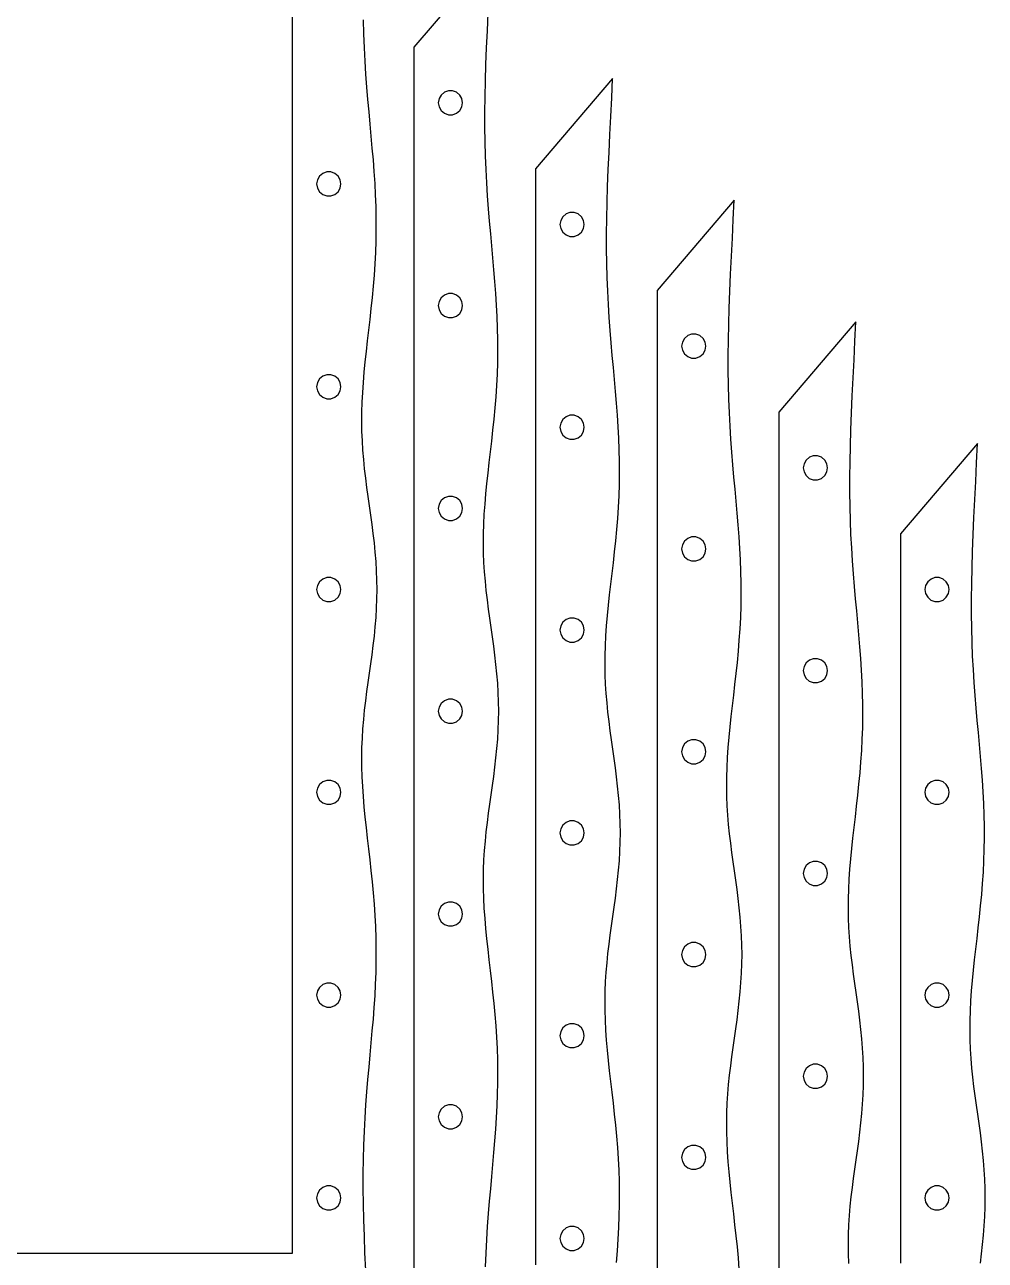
# Model space of a CAD drawing. Header units: metres. Extents: x 28 to 1492, y 12 to 1398.
# Drawn here: x 1255 to 1491.9, y 184.6 to 489.2 of the extents above; entities that cross this region are included whole.
import ezdxf

# ---------------------------------------------------------------- set-up
doc = ezdxf.new("R2010")
doc.units = ezdxf.units.M

msp = doc.modelspace()

# ---------------------------------------------------------------- linework, layer by layer
for points in [[(1370, 505.99), (1351, 483.69), (1351, 479.73), (1351, 475.85), (1350.99, 472.06), (1350.99, 468.36), (1351, 464.74), (1350.99, 461.2), (1350.99, 457.74), (1351, 454.34), (1351, 451.01), (1350.99, 447.75), (1350.99, 444.55), (1351, 441.4), (1351, 438.32), (1350.99, 435.29), (1351, 432.31), (1351, 429.38), (1350.99, 426.49), (1351, 423.66), (1351, 420.86), (1350.99, 418.11), (1350.99, 415.4), (1351, 412.73), (1351, 410.09), (1351, 407.49), (1350.99, 404.93), (1351, 402.39), (1351, 399.89), (1350.99, 397.42), (1351, 394.98), (1351, 392.56), (1350.99, 390.17), (1351, 387.8), (1351, 385.46), (1351, 383.14), (1351, 380.84), (1351, 378.57), (1350.99, 376.31), (1351, 374.07), (1350.99, 371.85), (1351, 369.65), (1351, 367.47), (1351, 365.3), (1350.99, 363.14), (1351, 361), (1351, 358.87), (1350.99, 356.76), (1350.99, 354.65), (1351, 352.56), (1351, 350.47), (1351, 348.4), (1351, 346.33), (1351, 344.28), (1351, 342.23), (1351, 340.19), (1351, 338.15), (1351, 336.12), (1351, 334.09), (1351, 332.07), (1351, 330.05), (1351, 328.04), (1351, 326.02), (1351, 324.01), (1351, 322), (1351, 320), (1351, 318), (1351, 315.99), (1351, 313.98), (1351, 311.96), (1351, 309.95), (1351, 307.93), (1351, 305.91), (1351, 303.88), (1351, 301.85), (1351, 299.81), (1351, 297.77), (1351, 295.72), (1351, 293.67), (1351, 291.6), (1350.99, 289.53), (1351, 287.44), (1351, 285.35), (1351, 283.24), (1350.99, 281.13), (1351, 279), (1351, 276.86), (1351, 274.7), (1351, 272.53), (1351, 270.35), (1351, 268.15), (1351, 265.93), (1351, 263.69), (1351, 261.43), (1351, 259.16), (1351, 256.86), (1351, 254.54), (1351, 252.2), (1351, 249.83), (1351, 247.44), (1351, 245.02), (1351, 242.58), (1351, 240.11), (1351, 237.61), (1351, 235.07), (1351, 232.51), (1351, 229.91), (1351, 227.27), (1351, 224.6), (1351, 221.89), (1351, 219.14), (1351, 216.34), (1351, 213.51), (1351, 210.62), (1351, 207.69), (1351, 204.71), (1351, 201.68), (1351, 198.6), (1351, 195.45), (1351, 192.25), (1351, 188.99), (1351, 185.66), (1351, 182.26)], [(1320.99, 491.2), (1320.99, 487.74), (1321, 484.34), (1321, 481.01), (1320.99, 477.75), (1320.99, 474.55), (1321, 471.4), (1321, 468.32), (1320.99, 465.29), (1321, 462.31), (1321, 459.38), (1320.99, 456.49), (1321, 453.66), (1321, 450.86), (1320.99, 448.11), (1320.99, 445.4), (1321, 442.73), (1321, 440.09), (1321, 437.49), (1320.99, 434.93), (1321, 432.39), (1321, 429.89), (1320.99, 427.42), (1321, 424.98), (1321, 422.56), (1320.99, 420.17), (1321, 417.8), (1321, 415.46), (1321, 413.14), (1321, 410.84), (1321, 408.57), (1320.99, 406.31), (1321, 404.07), (1320.99, 401.85), (1321, 399.65), (1321, 397.47), (1321, 395.3), (1320.99, 393.14), (1321, 391), (1321, 388.87), (1320.99, 386.76), (1320.99, 384.65), (1321, 382.56), (1321, 380.47), (1321, 378.4), (1321, 376.33), (1321, 374.28), (1321, 372.23), (1321, 370.19), (1321, 368.15), (1321, 366.12), (1321, 364.09), (1321, 362.07), (1321, 360.05), (1321, 358.04), (1321, 356.02), (1321, 354.01), (1321, 352), (1321, 350), (1321, 348), (1321, 345.99), (1321, 343.98), (1321, 341.96), (1321, 339.95), (1321, 337.93), (1321, 335.91), (1321, 333.88), (1321, 331.85), (1321, 329.81), (1321, 327.77), (1321, 325.72), (1321, 323.67), (1321, 321.6), (1320.99, 319.53), (1321, 317.44), (1321, 315.35), (1321, 313.24), (1320.99, 311.13), (1321, 309), (1321, 306.86), (1321, 304.7), (1321, 302.53), (1321, 300.35), (1321, 298.15), (1321, 295.93), (1321, 293.69), (1321, 291.43), (1321, 289.16), (1321, 286.86), (1321, 284.54), (1321, 282.2), (1321, 279.83), (1321, 277.44), (1321, 275.02), (1321, 272.58), (1321, 270.11), (1321, 267.61), (1321, 265.07), (1321, 262.51), (1321, 259.91), (1321, 257.27), (1321, 254.6), (1321, 251.89), (1321, 249.14), (1321, 246.34), (1321, 243.51), (1321, 240.62), (1321, 237.69), (1321, 234.71), (1321, 231.68), (1321, 228.6), (1321, 225.45), (1321, 222.25), (1321, 218.99), (1321, 215.66), (1321, 212.26), (1321, 208.8), (1321, 205.26), (1321, 201.64), (1320.99, 197.94), (1321, 194.15), (1321, 190.27), (1320.99, 186.31), (1316.85, 186.31), (1312.8, 186.31), (1308.85, 186.31), (1304.98, 186.31), (1301.2, 186.31), (1297.5, 186.31), (1293.88, 186.31), (1290.33, 186.31), (1286.85, 186.31), (1283.44, 186.3), (1280.1, 186.31), (1276.82, 186.31), (1273.59, 186.31), (1270.43, 186.31), (1267.31, 186.3), (1264.25, 186.31), (1261.24, 186.31), (1258.28, 186.31), (1255.36, 186.31), (1252.49, 186.31)], [(1368.65, 183.04), (1368.78, 186.42), (1368.95, 189.73), (1369.16, 192.96), (1369.39, 196.12), (1369.65, 199.22), (1369.92, 202.27), (1370.19, 205.28), (1370.47, 208.24), (1370.73, 211.18), (1370.98, 214.09), (1371.2, 216.98), (1371.39, 219.86), (1371.54, 222.72), (1371.64, 225.57), (1371.7, 228.41), (1371.7, 231.24), (1371.66, 234.06), (1371.57, 236.88), (1371.42, 239.67), (1371.24, 242.46), (1371.01, 245.22), (1370.75, 247.97), (1370.47, 250.69), (1370.17, 253.39), (1369.86, 256.06), (1369.56, 258.7), (1369.26, 261.31), (1368.98, 263.88), (1368.74, 266.42), (1368.52, 268.93), (1368.35, 271.4), (1368.23, 273.85), (1368.16, 276.26), (1368.14, 278.64), (1368.18, 281), (1368.27, 283.34), (1368.42, 285.66), (1368.61, 287.97), (1368.84, 290.26), (1369.11, 292.54), (1369.4, 294.82), (1369.72, 297.1), (1370.04, 299.37), (1370.36, 301.65), (1370.68, 303.93), (1370.97, 306.21), (1371.23, 308.5), (1371.46, 310.8), (1371.65, 313.09), (1371.78, 315.4), (1371.87, 317.7), (1371.9, 320), (1371.87, 322.3), (1371.78, 324.6), (1371.65, 326.91), (1371.46, 329.2), (1371.23, 331.5), (1370.97, 333.79), (1370.68, 336.07), (1370.36, 338.35), (1370.04, 340.63), (1369.72, 342.9), (1369.4, 345.18), (1369.11, 347.46), (1368.84, 349.74), (1368.61, 352.03), (1368.42, 354.34), (1368.27, 356.66), (1368.18, 359), (1368.14, 361.36), (1368.16, 363.74), (1368.23, 366.15), (1368.35, 368.6), (1368.52, 371.07), (1368.74, 373.58), (1368.98, 376.12), (1369.26, 378.69), (1369.56, 381.3), (1369.86, 383.94), (1370.17, 386.61), (1370.47, 389.31), (1370.75, 392.03), (1371.01, 394.78), (1371.24, 397.54), (1371.42, 400.33), (1371.57, 403.12), (1371.66, 405.94), (1371.7, 408.76), (1371.7, 411.59), (1371.64, 414.43), (1371.54, 417.28), (1371.39, 420.14), (1371.2, 423.02), (1370.98, 425.91), (1370.73, 428.82), (1370.47, 431.76), (1370.19, 434.72), (1369.92, 437.73), (1369.65, 440.78), (1369.39, 443.88), (1369.16, 447.04), (1368.95, 450.27), (1368.78, 453.58), (1368.65, 456.96), (1368.56, 460.44), (1368.51, 464.02), (1368.51, 467.7), (1368.55, 471.48), (1368.64, 475.38), (1368.76, 479.4), (1368.92, 483.53), (1369.1, 487.78), (1369.31, 492.16)], [(1339.1, 182.22), (1338.92, 186.47), (1338.76, 190.6), (1338.64, 194.62), (1338.55, 198.52), (1338.51, 202.3), (1338.51, 205.98), (1338.56, 209.56), (1338.65, 213.04), (1338.78, 216.42), (1338.95, 219.73), (1339.16, 222.96), (1339.39, 226.12), (1339.65, 229.22), (1339.92, 232.27), (1340.19, 235.28), (1340.47, 238.24), (1340.73, 241.18), (1340.98, 244.09), (1341.2, 246.98), (1341.39, 249.86), (1341.54, 252.72), (1341.64, 255.57), (1341.7, 258.41), (1341.7, 261.24), (1341.66, 264.06), (1341.57, 266.88), (1341.42, 269.67), (1341.24, 272.46), (1341.01, 275.22), (1340.75, 277.97), (1340.47, 280.69), (1340.17, 283.39), (1339.86, 286.06), (1339.56, 288.7), (1339.26, 291.31), (1338.98, 293.88), (1338.74, 296.42), (1338.52, 298.93), (1338.35, 301.4), (1338.23, 303.85), (1338.16, 306.26), (1338.14, 308.64), (1338.18, 311), (1338.27, 313.34), (1338.42, 315.66), (1338.61, 317.97), (1338.84, 320.26), (1339.11, 322.54), (1339.4, 324.82), (1339.72, 327.1), (1340.04, 329.37), (1340.36, 331.65), (1340.68, 333.93), (1340.97, 336.21), (1341.23, 338.5), (1341.46, 340.8), (1341.65, 343.09), (1341.78, 345.4), (1341.87, 347.7), (1341.9, 350), (1341.87, 352.3), (1341.78, 354.6), (1341.65, 356.91), (1341.46, 359.2), (1341.23, 361.5), (1340.97, 363.79), (1340.68, 366.07), (1340.36, 368.35), (1340.04, 370.63), (1339.72, 372.9), (1339.4, 375.18), (1339.11, 377.46), (1338.84, 379.74), (1338.61, 382.03), (1338.42, 384.34), (1338.27, 386.66), (1338.18, 389), (1338.14, 391.36), (1338.16, 393.74), (1338.23, 396.15), (1338.35, 398.6), (1338.52, 401.07), (1338.74, 403.58), (1338.98, 406.12), (1339.26, 408.69), (1339.56, 411.3), (1339.86, 413.94), (1340.17, 416.61), (1340.47, 419.31), (1340.75, 422.03), (1341.01, 424.78), (1341.24, 427.54), (1341.42, 430.33), (1341.57, 433.12), (1341.66, 435.94), (1341.7, 438.76), (1341.7, 441.59), (1341.64, 444.43), (1341.54, 447.28), (1341.39, 450.14), (1341.2, 453.02), (1340.98, 455.91), (1340.73, 458.82), (1340.47, 461.76), (1340.19, 464.72), (1339.92, 467.73), (1339.65, 470.78), (1339.39, 473.88), (1339.16, 477.04), (1338.95, 480.27), (1338.78, 483.58), (1338.65, 486.96), (1338.56, 490.44)], [(1400.98, 184.09), (1401.2, 186.98), (1401.39, 189.86), (1401.54, 192.72), (1401.64, 195.57), (1401.7, 198.41), (1401.7, 201.24), (1401.66, 204.06), (1401.57, 206.88), (1401.42, 209.67), (1401.24, 212.46), (1401.01, 215.22), (1400.75, 217.97), (1400.47, 220.69), (1400.17, 223.39), (1399.86, 226.06), (1399.56, 228.7), (1399.26, 231.31), (1398.98, 233.88), (1398.74, 236.42), (1398.52, 238.93), (1398.35, 241.4), (1398.23, 243.85), (1398.16, 246.26), (1398.14, 248.64), (1398.18, 251), (1398.27, 253.34), (1398.42, 255.66), (1398.61, 257.97), (1398.84, 260.26), (1399.11, 262.54), (1399.4, 264.82), (1399.72, 267.1), (1400.04, 269.37), (1400.36, 271.65), (1400.68, 273.93), (1400.97, 276.21), (1401.23, 278.5), (1401.46, 280.8), (1401.65, 283.09), (1401.78, 285.4), (1401.87, 287.7), (1401.9, 290), (1401.87, 292.3), (1401.78, 294.6), (1401.65, 296.91), (1401.46, 299.2), (1401.23, 301.5), (1400.97, 303.79), (1400.68, 306.07), (1400.36, 308.35), (1400.04, 310.63), (1399.72, 312.9), (1399.4, 315.18), (1399.11, 317.46), (1398.84, 319.74), (1398.61, 322.03), (1398.42, 324.34), (1398.27, 326.66), (1398.18, 329), (1398.14, 331.36), (1398.16, 333.74), (1398.23, 336.15), (1398.35, 338.6), (1398.52, 341.07), (1398.74, 343.58), (1398.98, 346.12), (1399.26, 348.69), (1399.56, 351.3), (1399.86, 353.94), (1400.17, 356.61), (1400.47, 359.31), (1400.75, 362.03), (1401.01, 364.78), (1401.24, 367.54), (1401.42, 370.33), (1401.57, 373.12), (1401.66, 375.94), (1401.7, 378.76), (1401.7, 381.59), (1401.64, 384.43), (1401.54, 387.28), (1401.39, 390.14), (1401.2, 393.02), (1400.98, 395.91), (1400.73, 398.82), (1400.47, 401.76), (1400.19, 404.72), (1399.92, 407.73), (1399.65, 410.78), (1399.39, 413.88), (1399.16, 417.04), (1398.95, 420.27), (1398.78, 423.58), (1398.65, 426.96), (1398.56, 430.44), (1398.51, 434.02), (1398.51, 437.7), (1398.55, 441.48), (1398.64, 445.38), (1398.76, 449.4), (1398.92, 453.53), (1399.1, 457.78), (1399.31, 462.16), (1399.53, 466.65), (1399.76, 471.26), (1400, 475.99), (1381, 453.69), (1381, 449.73), (1381, 445.85), (1380.99, 442.06), (1380.99, 438.36), (1381, 434.74), (1380.99, 431.2), (1380.99, 427.74), (1381, 424.34), (1381, 421.01), (1380.99, 417.75), (1380.99, 414.55), (1381, 411.4), (1381, 408.32), (1380.99, 405.29), (1381, 402.31), (1381, 399.38), (1380.99, 396.49), (1381, 393.66), (1381, 390.86), (1380.99, 388.11), (1380.99, 385.4), (1381, 382.73), (1381, 380.09), (1381, 377.49), (1380.99, 374.93), (1381, 372.39), (1381, 369.89), (1380.99, 367.42), (1381, 364.98), (1381, 362.56), (1380.99, 360.17), (1381, 357.8), (1381, 355.46), (1381, 353.14), (1381, 350.84), (1381, 348.57), (1380.99, 346.31), (1381, 344.07), (1380.99, 341.85), (1381, 339.65), (1381, 337.47), (1381, 335.3), (1380.99, 333.14), (1381, 331), (1381, 328.87), (1380.99, 326.76), (1380.99, 324.65), (1381, 322.56), (1381, 320.47), (1381, 318.4), (1381, 316.33), (1381, 314.28), (1381, 312.23), (1381, 310.19), (1381, 308.15), (1381, 306.12), (1381, 304.09), (1381, 302.07), (1381, 300.05), (1381, 298.04), (1381, 296.02), (1381, 294.01), (1381, 292), (1381, 290), (1381, 288), (1381, 285.99), (1381, 283.98), (1381, 281.96), (1381, 279.95), (1381, 277.93), (1381, 275.91), (1381, 273.88), (1381, 271.85), (1381, 269.81), (1381, 267.77), (1381, 265.72), (1381, 263.67), (1381, 261.6), (1380.99, 259.53), (1381, 257.44), (1381, 255.35), (1381, 253.24), (1380.99, 251.13), (1381, 249), (1381, 246.86), (1381, 244.7), (1381, 242.53), (1381, 240.35), (1381, 238.15), (1381, 235.93), (1381, 233.69), (1381, 231.43), (1381, 229.16), (1381, 226.86), (1381, 224.54), (1381, 222.2), (1381, 219.83), (1381, 217.44), (1381, 215.02), (1381, 212.58), (1381, 210.11), (1381, 207.61), (1381, 205.07), (1381, 202.51), (1381, 199.91), (1381, 197.27), (1381, 194.6), (1381, 191.89), (1381, 189.14), (1381, 186.34), (1381, 183.51)], [(1363, 470), (1362.81, 471.02), (1362.29, 471.92), (1361.5, 472.59), (1360.52, 472.95), (1359.48, 472.95), (1358.51, 472.59), (1357.71, 471.92), (1357.19, 471.02), (1357, 470), (1357.19, 468.98), (1357.71, 468.08), (1358.5, 467.41), (1359.48, 467.05), (1360.52, 467.05), (1361.5, 467.41), (1362.29, 468.08), (1362.81, 468.98), (1363, 470)], [(1333, 450), (1332.81, 451.02), (1332.29, 451.92), (1331.5, 452.59), (1330.52, 452.95), (1329.48, 452.95), (1328.51, 452.59), (1327.71, 451.92), (1327.19, 451.02), (1327, 450), (1327.19, 448.98), (1327.71, 448.08), (1328.5, 447.41), (1329.48, 447.05), (1330.52, 447.05), (1331.5, 447.41), (1332.29, 448.08), (1332.81, 448.98), (1333, 450)], [(1431.24, 182.46), (1431.01, 185.22), (1430.75, 187.97), (1430.47, 190.69), (1430.17, 193.39), (1429.86, 196.06), (1429.56, 198.7), (1429.26, 201.31), (1428.98, 203.88), (1428.74, 206.42), (1428.52, 208.93), (1428.35, 211.4), (1428.23, 213.85), (1428.16, 216.26), (1428.14, 218.64), (1428.18, 221), (1428.27, 223.34), (1428.42, 225.66), (1428.61, 227.97), (1428.84, 230.26), (1429.11, 232.54), (1429.4, 234.82), (1429.72, 237.1), (1430.04, 239.37), (1430.36, 241.65), (1430.68, 243.93), (1430.97, 246.21), (1431.23, 248.5), (1431.46, 250.8), (1431.65, 253.09), (1431.78, 255.4), (1431.87, 257.7), (1431.9, 260), (1431.87, 262.3), (1431.78, 264.6), (1431.65, 266.91), (1431.46, 269.2), (1431.23, 271.5), (1430.97, 273.79), (1430.68, 276.07), (1430.36, 278.35), (1430.04, 280.63), (1429.72, 282.9), (1429.4, 285.18), (1429.11, 287.46), (1428.84, 289.74), (1428.61, 292.03), (1428.42, 294.34), (1428.27, 296.66), (1428.18, 299), (1428.14, 301.36), (1428.16, 303.74), (1428.23, 306.15), (1428.35, 308.6), (1428.52, 311.07), (1428.74, 313.58), (1428.98, 316.12), (1429.26, 318.69), (1429.56, 321.3), (1429.86, 323.94), (1430.17, 326.61), (1430.47, 329.31), (1430.75, 332.03), (1431.01, 334.78), (1431.24, 337.54), (1431.42, 340.33), (1431.57, 343.12), (1431.66, 345.94), (1431.7, 348.76), (1431.7, 351.59), (1431.64, 354.43), (1431.54, 357.28), (1431.39, 360.14), (1431.2, 363.02), (1430.98, 365.91), (1430.73, 368.82), (1430.47, 371.76), (1430.19, 374.72), (1429.92, 377.73), (1429.65, 380.78), (1429.39, 383.88), (1429.16, 387.04), (1428.95, 390.27), (1428.78, 393.58), (1428.65, 396.96), (1428.56, 400.44), (1428.51, 404.02), (1428.51, 407.7), (1428.55, 411.48), (1428.64, 415.38), (1428.76, 419.4), (1428.92, 423.53), (1429.1, 427.78), (1429.31, 432.16), (1429.53, 436.65), (1429.76, 441.26), (1430, 445.99), (1411, 423.69), (1411, 419.73), (1411, 415.85), (1410.99, 412.06), (1410.99, 408.36), (1411, 404.74), (1410.99, 401.2), (1410.99, 397.74), (1411, 394.34), (1411, 391.01), (1410.99, 387.75), (1410.99, 384.55), (1411, 381.4), (1411, 378.32), (1410.99, 375.29), (1411, 372.31), (1411, 369.38), (1410.99, 366.49), (1411, 363.66), (1411, 360.86), (1410.99, 358.11), (1410.99, 355.4), (1411, 352.73), (1411, 350.09), (1411, 347.49), (1410.99, 344.93), (1411, 342.39), (1411, 339.89), (1410.99, 337.42), (1411, 334.98), (1411, 332.56), (1410.99, 330.17), (1411, 327.8), (1411, 325.46), (1411, 323.14), (1411, 320.84), (1411, 318.57), (1410.99, 316.31), (1411, 314.07), (1410.99, 311.85), (1411, 309.65), (1411, 307.47), (1411, 305.3), (1410.99, 303.14), (1411, 301), (1411, 298.87), (1410.99, 296.76), (1410.99, 294.65), (1411, 292.56), (1411, 290.47), (1411, 288.4), (1411, 286.33), (1411, 284.28), (1411, 282.23), (1411, 280.19), (1411, 278.15), (1411, 276.12), (1411, 274.09), (1411, 272.07), (1411, 270.05), (1411, 268.04), (1411, 266.02), (1411, 264.01), (1411, 262), (1411, 260), (1411, 258), (1411, 255.99), (1411, 253.98), (1411, 251.96), (1411, 249.95), (1411, 247.93), (1411, 245.91), (1411, 243.88), (1411, 241.85), (1411, 239.81), (1411, 237.77), (1411, 235.72), (1411, 233.67), (1411, 231.6), (1410.99, 229.53), (1411, 227.44), (1411, 225.35), (1411, 223.24), (1410.99, 221.13), (1411, 219), (1411, 216.86), (1411, 214.7), (1411, 212.53), (1411, 210.35), (1411, 208.15), (1411, 205.93), (1411, 203.69), (1411, 201.43), (1411, 199.16), (1411, 196.86), (1411, 194.54), (1411, 192.2), (1411, 189.83), (1411, 187.44), (1411, 185.02), (1411, 182.58)], [(1393, 440), (1392.81, 441.02), (1392.29, 441.92), (1391.5, 442.59), (1390.52, 442.95), (1389.48, 442.95), (1388.51, 442.59), (1387.71, 441.92), (1387.19, 441.02), (1387, 440), (1387.19, 438.98), (1387.71, 438.08), (1388.5, 437.41), (1389.48, 437.05), (1390.52, 437.05), (1391.5, 437.41), (1392.29, 438.08), (1392.81, 438.98), (1393, 440)], [(1363, 420), (1362.81, 421.02), (1362.29, 421.92), (1361.5, 422.59), (1360.52, 422.95), (1359.48, 422.95), (1358.51, 422.59), (1357.71, 421.92), (1357.19, 421.02), (1357, 420), (1357.19, 418.98), (1357.71, 418.08), (1358.5, 417.41), (1359.48, 417.05), (1360.52, 417.05), (1361.5, 417.41), (1362.29, 418.08), (1362.81, 418.98), (1363, 420)], [(1458.23, 183.85), (1458.16, 186.26), (1458.14, 188.64), (1458.18, 191), (1458.27, 193.34), (1458.42, 195.66), (1458.61, 197.97), (1458.84, 200.26), (1459.11, 202.54), (1459.4, 204.82), (1459.72, 207.1), (1460.04, 209.37), (1460.36, 211.65), (1460.68, 213.93), (1460.97, 216.21), (1461.23, 218.5), (1461.46, 220.8), (1461.65, 223.09), (1461.78, 225.4), (1461.87, 227.7), (1461.9, 230), (1461.87, 232.3), (1461.78, 234.6), (1461.65, 236.91), (1461.46, 239.2), (1461.23, 241.5), (1460.97, 243.79), (1460.68, 246.07), (1460.36, 248.35), (1460.04, 250.63), (1459.72, 252.9), (1459.4, 255.18), (1459.11, 257.46), (1458.84, 259.74), (1458.61, 262.03), (1458.42, 264.34), (1458.27, 266.66), (1458.18, 269), (1458.14, 271.36), (1458.16, 273.74), (1458.23, 276.15), (1458.35, 278.6), (1458.52, 281.07), (1458.74, 283.58), (1458.98, 286.12), (1459.26, 288.69), (1459.56, 291.3), (1459.86, 293.94), (1460.17, 296.61), (1460.47, 299.31), (1460.75, 302.03), (1461.01, 304.78), (1461.24, 307.54), (1461.42, 310.33), (1461.57, 313.12), (1461.66, 315.94), (1461.7, 318.76), (1461.7, 321.59), (1461.64, 324.43), (1461.54, 327.28), (1461.39, 330.14), (1461.2, 333.02), (1460.98, 335.91), (1460.73, 338.82), (1460.47, 341.76), (1460.19, 344.72), (1459.92, 347.73), (1459.65, 350.78), (1459.39, 353.88), (1459.16, 357.04), (1458.95, 360.27), (1458.78, 363.58), (1458.65, 366.96), (1458.56, 370.44), (1458.51, 374.02), (1458.51, 377.7), (1458.55, 381.48), (1458.64, 385.38), (1458.76, 389.4), (1458.92, 393.53), (1459.1, 397.78), (1459.31, 402.16), (1459.53, 406.65), (1459.76, 411.26), (1460, 415.99), (1441, 393.69), (1441, 389.73), (1441, 385.85), (1440.99, 382.06), (1440.99, 378.36), (1441, 374.74), (1440.99, 371.2), (1440.99, 367.74), (1441, 364.34), (1441, 361.01), (1440.99, 357.75), (1440.99, 354.55), (1441, 351.4), (1441, 348.32), (1440.99, 345.29), (1441, 342.31), (1441, 339.38), (1440.99, 336.49), (1441, 333.66), (1441, 330.86), (1440.99, 328.11), (1440.99, 325.4), (1441, 322.73), (1441, 320.09), (1441, 317.49), (1440.99, 314.93), (1441, 312.39), (1441, 309.89), (1440.99, 307.42), (1441, 304.98), (1441, 302.56), (1440.99, 300.17), (1441, 297.8), (1441, 295.46), (1441, 293.14), (1441, 290.84), (1441, 288.57), (1440.99, 286.31), (1441, 284.07), (1440.99, 281.85), (1441, 279.65), (1441, 277.47), (1441, 275.3), (1440.99, 273.14), (1441, 271), (1441, 268.87), (1440.99, 266.76), (1440.99, 264.65), (1441, 262.56), (1441, 260.47), (1441, 258.4), (1441, 256.33), (1441, 254.28), (1441, 252.23), (1441, 250.19), (1441, 248.15), (1441, 246.12), (1441, 244.09), (1441, 242.07), (1441, 240.05), (1441, 238.04), (1441, 236.02), (1441, 234.01), (1441, 232), (1441, 230), (1441, 228), (1441, 225.99), (1441, 223.98), (1441, 221.96), (1441, 219.95), (1441, 217.93), (1441, 215.91), (1441, 213.88), (1441, 211.85), (1441, 209.81), (1441, 207.77), (1441, 205.72), (1441, 203.67), (1441, 201.6), (1440.99, 199.53), (1441, 197.44), (1441, 195.35), (1441, 193.24), (1440.99, 191.13), (1441, 189), (1441, 186.86), (1441, 184.7), (1441, 182.53)], [(1423, 410), (1422.81, 411.02), (1422.29, 411.92), (1421.5, 412.59), (1420.52, 412.95), (1419.48, 412.95), (1418.51, 412.59), (1417.71, 411.92), (1417.19, 411.02), (1417, 410), (1417.19, 408.98), (1417.71, 408.08), (1418.5, 407.41), (1419.48, 407.05), (1420.52, 407.05), (1421.5, 407.41), (1422.29, 408.08), (1422.81, 408.98), (1423, 410)], [(1333, 400), (1332.81, 401.02), (1332.29, 401.92), (1331.5, 402.59), (1330.52, 402.95), (1329.48, 402.95), (1328.51, 402.59), (1327.71, 401.92), (1327.19, 401.02), (1327, 400), (1327.19, 398.98), (1327.71, 398.08), (1328.5, 397.41), (1329.48, 397.05), (1330.52, 397.05), (1331.5, 397.41), (1332.29, 398.08), (1332.81, 398.98), (1333, 400)], [(1393, 390), (1392.81, 391.02), (1392.29, 391.92), (1391.5, 392.59), (1390.52, 392.95), (1389.48, 392.95), (1388.51, 392.59), (1387.71, 391.92), (1387.19, 391.02), (1387, 390), (1387.19, 388.98), (1387.71, 388.08), (1388.5, 387.41), (1389.48, 387.05), (1390.52, 387.05), (1391.5, 387.41), (1392.29, 388.08), (1392.81, 388.98), (1393, 390)], [(1490.68, 183.93), (1490.97, 186.21), (1491.23, 188.5), (1491.46, 190.8), (1491.65, 193.09), (1491.78, 195.4), (1491.87, 197.7), (1491.9, 200), (1491.87, 202.3), (1491.78, 204.6), (1491.65, 206.91), (1491.46, 209.2), (1491.23, 211.5), (1490.97, 213.79), (1490.68, 216.07), (1490.36, 218.35), (1490.04, 220.63), (1489.72, 222.9), (1489.4, 225.18), (1489.11, 227.46), (1488.84, 229.74), (1488.61, 232.03), (1488.42, 234.34), (1488.27, 236.66), (1488.18, 239), (1488.14, 241.36), (1488.16, 243.74), (1488.23, 246.15), (1488.35, 248.6), (1488.52, 251.07), (1488.74, 253.58), (1488.98, 256.12), (1489.26, 258.69), (1489.56, 261.3), (1489.86, 263.94), (1490.17, 266.61), (1490.47, 269.31), (1490.75, 272.03), (1491.01, 274.78), (1491.24, 277.54), (1491.42, 280.33), (1491.57, 283.12), (1491.66, 285.94), (1491.7, 288.76), (1491.7, 291.59), (1491.64, 294.43), (1491.54, 297.28), (1491.39, 300.14), (1491.2, 303.02), (1490.98, 305.91), (1490.73, 308.82), (1490.47, 311.76), (1490.19, 314.72), (1489.92, 317.73), (1489.65, 320.78), (1489.39, 323.88), (1489.16, 327.04), (1488.95, 330.27), (1488.78, 333.58), (1488.65, 336.96), (1488.56, 340.44), (1488.51, 344.02), (1488.51, 347.7), (1488.55, 351.48), (1488.64, 355.38), (1488.76, 359.4), (1488.92, 363.53), (1489.1, 367.78), (1489.31, 372.16), (1489.53, 376.65), (1489.76, 381.26), (1490, 385.99), (1471, 363.69), (1471, 359.73), (1471, 355.85), (1470.99, 352.06), (1470.99, 348.36), (1471, 344.74), (1470.99, 341.2), (1470.99, 337.74), (1471, 334.34), (1471, 331.01), (1470.99, 327.75), (1470.99, 324.55), (1471, 321.4), (1471, 318.32), (1470.99, 315.29), (1471, 312.31), (1471, 309.38), (1470.99, 306.49), (1471, 303.66), (1471, 300.86), (1470.99, 298.11), (1470.99, 295.4), (1471, 292.73), (1471, 290.09), (1471, 287.49), (1470.99, 284.93), (1471, 282.39), (1471, 279.89), (1470.99, 277.42), (1471, 274.98), (1471, 272.56), (1470.99, 270.17), (1471, 267.8), (1471, 265.46), (1471, 263.14), (1471, 260.84), (1471, 258.57), (1470.99, 256.31), (1471, 254.07), (1470.99, 251.85), (1471, 249.65), (1471, 247.47), (1471, 245.3), (1470.99, 243.14), (1471, 241), (1471, 238.87), (1470.99, 236.76), (1470.99, 234.65), (1471, 232.56), (1471, 230.47), (1471, 228.4), (1471, 226.33), (1471, 224.28), (1471, 222.23), (1471, 220.19), (1471, 218.15), (1471, 216.12), (1471, 214.09), (1471, 212.07), (1471, 210.05), (1471, 208.04), (1471, 206.02), (1471, 204.01), (1471, 202), (1471, 200), (1471, 198), (1471, 195.99), (1471, 193.98), (1471, 191.96), (1471, 189.95), (1471, 187.93), (1471, 185.91), (1471, 183.88)], [(1453, 380), (1452.81, 381.02), (1452.29, 381.92), (1451.5, 382.59), (1450.52, 382.95), (1449.48, 382.95), (1448.51, 382.59), (1447.71, 381.92), (1447.19, 381.02), (1447, 380), (1447.19, 378.98), (1447.71, 378.08), (1448.5, 377.41), (1449.48, 377.05), (1450.52, 377.05), (1451.5, 377.41), (1452.29, 378.08), (1452.81, 378.98), (1453, 380)], [(1363, 370), (1362.81, 371.02), (1362.29, 371.92), (1361.5, 372.59), (1360.52, 372.95), (1359.48, 372.95), (1358.51, 372.59), (1357.71, 371.92), (1357.19, 371.02), (1357, 370), (1357.19, 368.98), (1357.71, 368.08), (1358.5, 367.41), (1359.48, 367.05), (1360.52, 367.05), (1361.5, 367.41), (1362.29, 368.08), (1362.81, 368.98), (1363, 370)], [(1423, 360), (1422.81, 361.02), (1422.29, 361.92), (1421.5, 362.59), (1420.52, 362.95), (1419.48, 362.95), (1418.51, 362.59), (1417.71, 361.92), (1417.19, 361.02), (1417, 360), (1417.19, 358.98), (1417.71, 358.08), (1418.5, 357.41), (1419.48, 357.05), (1420.52, 357.05), (1421.5, 357.41), (1422.29, 358.08), (1422.81, 358.98), (1423, 360)], [(1333, 350), (1332.81, 351.02), (1332.29, 351.92), (1331.5, 352.59), (1330.52, 352.95), (1329.48, 352.95), (1328.51, 352.59), (1327.71, 351.92), (1327.19, 351.02), (1327, 350), (1327.19, 348.98), (1327.71, 348.08), (1328.5, 347.41), (1329.48, 347.05), (1330.52, 347.05), (1331.5, 347.41), (1332.29, 348.08), (1332.81, 348.98), (1333, 350)], [(1483, 350), (1482.81, 351.02), (1482.29, 351.92), (1481.5, 352.59), (1480.52, 352.95), (1479.48, 352.95), (1478.51, 352.59), (1477.71, 351.92), (1477.19, 351.02), (1477, 350), (1477.19, 348.98), (1477.71, 348.08), (1478.5, 347.41), (1479.48, 347.05), (1480.52, 347.05), (1481.5, 347.41), (1482.29, 348.08), (1482.81, 348.98), (1483, 350)], [(1393, 340), (1392.81, 341.02), (1392.29, 341.92), (1391.5, 342.59), (1390.52, 342.95), (1389.48, 342.95), (1388.51, 342.59), (1387.71, 341.92), (1387.19, 341.02), (1387, 340), (1387.19, 338.98), (1387.71, 338.08), (1388.5, 337.41), (1389.48, 337.05), (1390.52, 337.05), (1391.5, 337.41), (1392.29, 338.08), (1392.81, 338.98), (1393, 340)], [(1453, 330), (1452.81, 331.02), (1452.29, 331.92), (1451.5, 332.59), (1450.52, 332.95), (1449.48, 332.95), (1448.51, 332.59), (1447.71, 331.92), (1447.19, 331.02), (1447, 330), (1447.19, 328.98), (1447.71, 328.08), (1448.5, 327.41), (1449.48, 327.05), (1450.52, 327.05), (1451.5, 327.41), (1452.29, 328.08), (1452.81, 328.98), (1453, 330)], [(1363, 320), (1362.81, 321.02), (1362.29, 321.92), (1361.5, 322.59), (1360.52, 322.95), (1359.48, 322.95), (1358.51, 322.59), (1357.71, 321.92), (1357.19, 321.02), (1357, 320), (1357.19, 318.98), (1357.71, 318.08), (1358.5, 317.41), (1359.48, 317.05), (1360.52, 317.05), (1361.5, 317.41), (1362.29, 318.08), (1362.81, 318.98), (1363, 320)], [(1423, 310), (1422.81, 311.02), (1422.29, 311.92), (1421.5, 312.59), (1420.52, 312.95), (1419.48, 312.95), (1418.51, 312.59), (1417.71, 311.92), (1417.19, 311.02), (1417, 310), (1417.19, 308.98), (1417.71, 308.08), (1418.5, 307.41), (1419.48, 307.05), (1420.52, 307.05), (1421.5, 307.41), (1422.29, 308.08), (1422.81, 308.98), (1423, 310)], [(1333, 300), (1332.81, 301.02), (1332.29, 301.92), (1331.5, 302.59), (1330.52, 302.95), (1329.48, 302.95), (1328.51, 302.59), (1327.71, 301.92), (1327.19, 301.02), (1327, 300), (1327.19, 298.98), (1327.71, 298.08), (1328.5, 297.41), (1329.48, 297.05), (1330.52, 297.05), (1331.5, 297.41), (1332.29, 298.08), (1332.81, 298.98), (1333, 300)], [(1483, 300), (1482.81, 301.02), (1482.29, 301.92), (1481.5, 302.59), (1480.52, 302.95), (1479.48, 302.95), (1478.51, 302.59), (1477.71, 301.92), (1477.19, 301.02), (1477, 300), (1477.19, 298.98), (1477.71, 298.08), (1478.5, 297.41), (1479.48, 297.05), (1480.52, 297.05), (1481.5, 297.41), (1482.29, 298.08), (1482.81, 298.98), (1483, 300)], [(1393, 290), (1392.81, 291.02), (1392.29, 291.92), (1391.5, 292.59), (1390.52, 292.95), (1389.48, 292.95), (1388.51, 292.59), (1387.71, 291.92), (1387.19, 291.02), (1387, 290), (1387.19, 288.98), (1387.71, 288.08), (1388.5, 287.41), (1389.48, 287.05), (1390.52, 287.05), (1391.5, 287.41), (1392.29, 288.08), (1392.81, 288.98), (1393, 290)], [(1453, 280), (1452.81, 281.02), (1452.29, 281.92), (1451.5, 282.59), (1450.52, 282.95), (1449.48, 282.95), (1448.51, 282.59), (1447.71, 281.92), (1447.19, 281.02), (1447, 280), (1447.19, 278.98), (1447.71, 278.08), (1448.5, 277.41), (1449.48, 277.05), (1450.52, 277.05), (1451.5, 277.41), (1452.29, 278.08), (1452.81, 278.98), (1453, 280)], [(1363, 270), (1362.81, 271.02), (1362.29, 271.92), (1361.5, 272.59), (1360.52, 272.95), (1359.48, 272.95), (1358.51, 272.59), (1357.71, 271.92), (1357.19, 271.02), (1357, 270), (1357.19, 268.98), (1357.71, 268.08), (1358.5, 267.41), (1359.48, 267.05), (1360.52, 267.05), (1361.5, 267.41), (1362.29, 268.08), (1362.81, 268.98), (1363, 270)], [(1423, 260), (1422.81, 261.02), (1422.29, 261.92), (1421.5, 262.59), (1420.52, 262.95), (1419.48, 262.95), (1418.51, 262.59), (1417.71, 261.92), (1417.19, 261.02), (1417, 260), (1417.19, 258.98), (1417.71, 258.08), (1418.5, 257.41), (1419.48, 257.05), (1420.52, 257.05), (1421.5, 257.41), (1422.29, 258.08), (1422.81, 258.98), (1423, 260)], [(1333, 250), (1332.81, 251.02), (1332.29, 251.92), (1331.5, 252.59), (1330.52, 252.95), (1329.48, 252.95), (1328.51, 252.59), (1327.71, 251.92), (1327.19, 251.02), (1327, 250), (1327.19, 248.98), (1327.71, 248.08), (1328.5, 247.41), (1329.48, 247.05), (1330.52, 247.05), (1331.5, 247.41), (1332.29, 248.08), (1332.81, 248.98), (1333, 250)], [(1483, 250), (1482.81, 251.02), (1482.29, 251.92), (1481.5, 252.59), (1480.52, 252.95), (1479.48, 252.95), (1478.51, 252.59), (1477.71, 251.92), (1477.19, 251.02), (1477, 250), (1477.19, 248.98), (1477.71, 248.08), (1478.5, 247.41), (1479.48, 247.05), (1480.52, 247.05), (1481.5, 247.41), (1482.29, 248.08), (1482.81, 248.98), (1483, 250)], [(1393, 240), (1392.81, 241.02), (1392.29, 241.92), (1391.5, 242.59), (1390.52, 242.95), (1389.48, 242.95), (1388.51, 242.59), (1387.71, 241.92), (1387.19, 241.02), (1387, 240), (1387.19, 238.98), (1387.71, 238.08), (1388.5, 237.41), (1389.48, 237.05), (1390.52, 237.05), (1391.5, 237.41), (1392.29, 238.08), (1392.81, 238.98), (1393, 240)], [(1453, 230), (1452.81, 231.02), (1452.29, 231.92), (1451.5, 232.59), (1450.52, 232.95), (1449.48, 232.95), (1448.51, 232.59), (1447.71, 231.92), (1447.19, 231.02), (1447, 230), (1447.19, 228.98), (1447.71, 228.08), (1448.5, 227.41), (1449.48, 227.05), (1450.52, 227.05), (1451.5, 227.41), (1452.29, 228.08), (1452.81, 228.98), (1453, 230)], [(1363, 220), (1362.81, 221.02), (1362.29, 221.92), (1361.5, 222.59), (1360.52, 222.95), (1359.48, 222.95), (1358.51, 222.59), (1357.71, 221.92), (1357.19, 221.02), (1357, 220), (1357.19, 218.98), (1357.71, 218.08), (1358.5, 217.41), (1359.48, 217.05), (1360.52, 217.05), (1361.5, 217.41), (1362.29, 218.08), (1362.81, 218.98), (1363, 220)], [(1423, 210), (1422.81, 211.02), (1422.29, 211.92), (1421.5, 212.59), (1420.52, 212.95), (1419.48, 212.95), (1418.51, 212.59), (1417.71, 211.92), (1417.19, 211.02), (1417, 210), (1417.19, 208.98), (1417.71, 208.08), (1418.5, 207.41), (1419.48, 207.05), (1420.52, 207.05), (1421.5, 207.41), (1422.29, 208.08), (1422.81, 208.98), (1423, 210)], [(1333, 200), (1332.81, 201.02), (1332.29, 201.92), (1331.5, 202.59), (1330.52, 202.95), (1329.48, 202.95), (1328.51, 202.59), (1327.71, 201.92), (1327.19, 201.02), (1327, 200), (1327.19, 198.98), (1327.71, 198.08), (1328.5, 197.41), (1329.48, 197.05), (1330.52, 197.05), (1331.5, 197.41), (1332.29, 198.08), (1332.81, 198.98), (1333, 200)], [(1483, 200), (1482.81, 201.02), (1482.29, 201.92), (1481.5, 202.59), (1480.52, 202.95), (1479.48, 202.95), (1478.51, 202.59), (1477.71, 201.92), (1477.19, 201.02), (1477, 200), (1477.19, 198.98), (1477.71, 198.08), (1478.5, 197.41), (1479.48, 197.05), (1480.52, 197.05), (1481.5, 197.41), (1482.29, 198.08), (1482.81, 198.98), (1483, 200)], [(1393, 190), (1392.81, 191.02), (1392.29, 191.92), (1391.5, 192.59), (1390.52, 192.95), (1389.48, 192.95), (1388.51, 192.59), (1387.71, 191.92), (1387.19, 191.02), (1387, 190), (1387.19, 188.98), (1387.71, 188.08), (1388.5, 187.41), (1389.48, 187.05), (1390.52, 187.05), (1391.5, 187.41), (1392.29, 188.08), (1392.81, 188.98), (1393, 190)]]:
    msp.add_lwpolyline(points)

doc.saveas('drawing.dxf')
